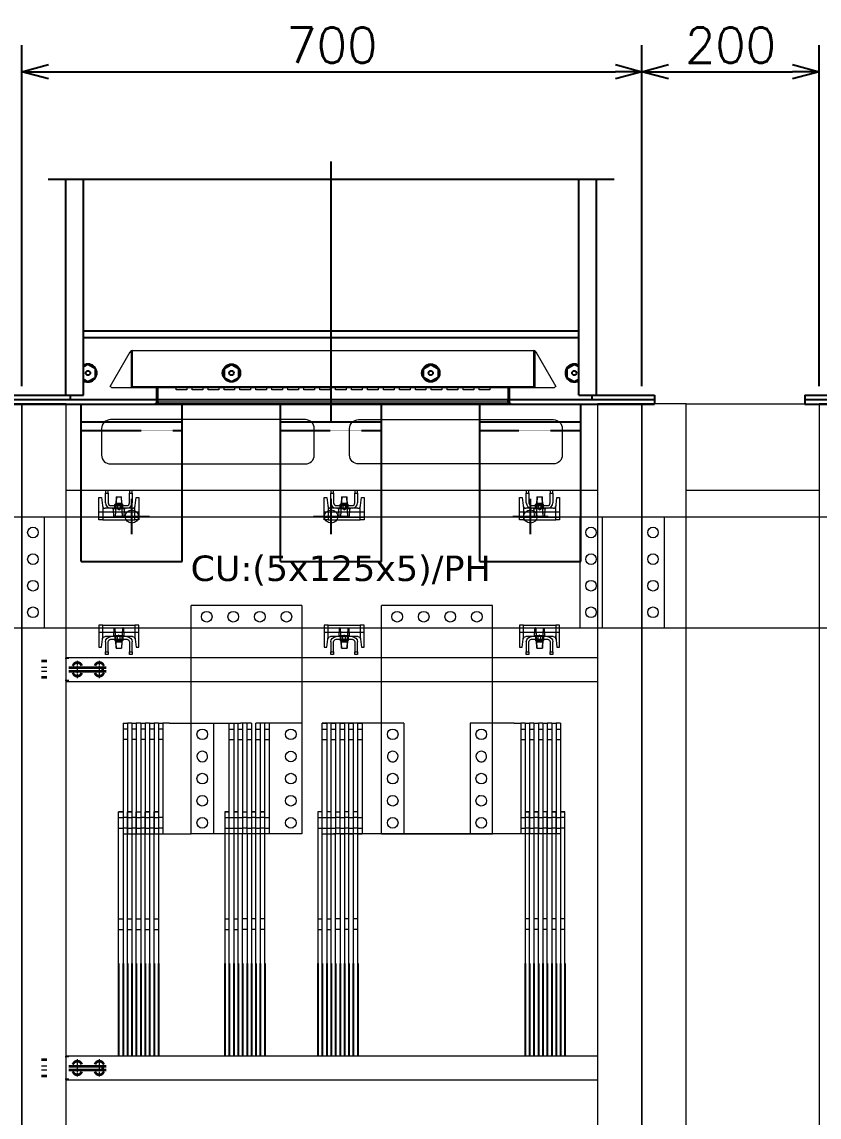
# Model space of a CAD drawing. Header units: millimetres. Extents: x -116965 to 323937, y 291661 to 566926.
# Drawn here: x -31510 to -30610, y 329634 to 330871 of the extents above; entities that cross this region are included whole.
import ezdxf

# ---------------------------------------------------------------- set-up
doc = ezdxf.new("R2010")
doc.units = ezdxf.units.MM
doc.header["$PDMODE"] = 35
doc.linetypes.add('CHAIN', pattern=[0.3543, 0.2362, -0.0295, 0.0591, -0.0295])
doc.linetypes.add('HIDDEN', pattern=[0.375, 0.25, -0.125])
doc.layers.get('0').update_dxf_attribs({"lineweight": 18})
for name, color, linetype, lineweight in [('AM_5', 3, 'Continuous', 25), ('Centerline(Schneider)', 7, 'Continuous', 18), ('check bv', 5, 'Continuous', 9), ('hw_Auxiliary', 2, 'Continuous', 13), ('Visible (ISO)', 7, 'Continuous', 50), ('Visible Edges(Schneider)', 7, 'Continuous', 35)]:
    doc.layers.add(name, color=color, linetype=linetype, lineweight=lineweight)
for name, color, linetype in [('BUSDUCT', 6, 'Continuous'), ('C00-00-00', 7, 'Continuous'), ('DETAIL', 7, 'Continuous'), ('DIM', 3, 'Continuous')]:
    doc.layers.add(name, color=color, linetype=linetype)
doc.styles.get("Standard").update_dxf_attribs({"font": 'arial.ttf'})
doc.styles.add('{18b73a54-fa43-428c-adcb-c1c7bbdf2c84}', font='Simplex.shx')
doc.dimstyles.new('kich thuoc$0', dxfattribs={"dimscale": 2, "dimtxt": 20, "dimasz": 16, "dimexe": 15, "dimexo": 10, "dimgap": 5, "dimtad": 1, "dimdec": 0, "dimzin": 0, "dimdsep": 46, "dimtxsty": '{18b73a54-fa43-428c-adcb-c1c7bbdf2c84}', "dimblk": 'OPEN30', "dimcen": 0.09, "dimclrd": 3, "dimclre": 3, "dimclrt": 3, "dimadec": 0, "dimazin": 0, "dimtfac": 1, "dimtdec": 0, "dimtofl": 0, "dimtmove": 0, "dimatfit": 3, "dimldrblk": 'OPEN30', "dimfxl": 1, "dimtolj": 1, "dimtzin": 0, "dimarcsym": 0})

# ---------------------------------------------------------------- blocks, each defined once
blk = doc.blocks.new('*U1436')
for points in [[(0, 2200), (0, 0), (50, 0), (50, 2200)], [(50, 2102), (50, 2200), (200, 2200), (200, 2102)], [(200, 2200), (200, 0), (250, 0), (250, 2200)], [(850, 2200), (850, 0), (900, 0), (900, 2200)]]:
    blk.add_lwpolyline(points, close=True)
blk = doc.blocks.new('*U149')
for points in [[(0, 2200), (0, 0), (50, 0), (50, 2200)], [(50, 2102), (50, 2200), (650, 2200), (650, 2102)], [(650, 2200), (650, 0), (700, 0), (700, 2200)]]:
    blk.add_lwpolyline(points, close=True)
at = {"layer": 'hw_Auxiliary'}
for points in [[(100, 2132), (320, 2132, 0.414214), (330, 2142), (330, 2172, 0.414214), (320, 2182), (100, 2182, 0.414214), (90, 2172), (90, 2142, 0.414214)], [(600, 2132), (380, 2132, -0.414214), (370, 2142), (370, 2172, -0.414214), (380, 2182), (600, 2182, -0.414214), (610, 2172), (610, 2142, -0.414214)]]:
    blk.add_lwpolyline(points, format="xyb", close=True, dxfattribs=at)
blk = doc.blocks.new('ban le blokset')
for p, q in [((11, 2), (5, 2)), ((5, -2), (11, -2))]:
    blk.add_line(p, q)
at = {"layer": 'Centerline(Schneider)', "linetype": 'CHAIN', "ltscale": 7.55611}
for p, q in [((35.8, 12.5), (31.7, 12.5)), ((36, -12.5), (31.8, -12.5))]:
    blk.add_line(p, q, dxfattribs=at)
at = {"layer": 'Centerline(Schneider)', "linetype": 'CHAIN', "ltscale": 21.168501}
for p, q in [((45.5, 9.8), (45.5, -9.8)), ((70.5, -9.8), (70.5, 9.8))]:
    blk.add_line(p, q, dxfattribs=at)
at = {"layer": 'Visible Edges(Schneider)'}
for p, q in [((11, 9.2), (5, 9.2)), ((36, 2), (78, 2)), ((74.5, -2), (74.5, 2)), ((11, -9.2), (5, -9.2)), ((36, -2), (78, -2))]:
    blk.add_line(p, q, dxfattribs=at)
for centre, start, end in [((45.5, 2), 21.122, 158.878), ((70.5, 2), 21.122, 158.878), ((45.5, -2), 201.122, 338.878), ((70.5, -2), 201.122, 338.878)]:
    blk.add_arc(centre, 5.63, start, end, dxfattribs=at)
blk = doc.blocks.new('bw4000-3')
for centre in [(97978.5, 361613.9), (98203.5, 361613.9), (98428.5, 361613.9)]:
    blk.add_circle(centre, 7.5)
at = {"layer": 'BUSDUCT'}
for p, q in [((97904, 361750.9), (97904, 361994.9)), ((97924, 361750.9), (97924, 361994.9)), ((98483, 361750.9), (98483, 361994.9)), ((98503, 361750.9), (98503, 361994.9)), ((97904, 361750.9), (97924, 361750.9)), ((98483, 361750.9), (98503, 361750.9))]:
    blk.add_line(p, q, dxfattribs=at)
at = {"layer": 'BUSDUCT', "color": 7}
for p, q in [((97924, 361823.4), (98483, 361823.4)), ((97924, 361815.9), (98483, 361815.9))]:
    blk.add_line(p, q, dxfattribs=at)
at = {"layer": 'DETAIL'}
for p, q in [((97838.5, 361750.9), (97838.5, 361740.9)), ((97838.5, 361750.9), (97909, 361750.9)), ((97909, 361750.9), (97909, 361745.9)), ((98498, 361750.9), (98498, 361745.9)), ((98498, 361750.9), (98568.5, 361750.9)), ((98568.5, 361750.9), (98568.5, 361740.9)), ((97838.5, 361745.9), (98568.5, 361745.9)), ((97838.5, 361740.9), (98568.5, 361740.9)), ((97921.5, 361562.9), (97921.5, 361740.9)), ((98035.5, 361562.9), (98035.5, 361740.9)), ((98146.5, 361562.9), (98146.5, 361740.9)), ((98260.5, 361562.9), (98260.5, 361740.9)), ((98371.5, 361562.9), (98371.5, 361740.9)), ((98485.5, 361562.9), (98485.5, 361740.9)), ((97921.5, 361720.9), (98035.5, 361720.9)), ((98146.5, 361720.9), (98260.5, 361720.9)), ((98371.5, 361720.9), (98485.5, 361720.9)), ((97921.5, 361562.9), (98035.5, 361562.9)), ((98146.5, 361562.9), (98260.5, 361562.9)), ((98371.5, 361562.9), (98485.5, 361562.9))]:
    blk.add_line(p, q, dxfattribs=at)
at = {"layer": 'DETAIL', "color": 7, "linetype": 'HIDDEN'}
for p, q in [((97921.5, 361710.9), (98035.5, 361710.9)), ((98146.5, 361710.9), (98260.5, 361710.9)), ((98371.5, 361710.9), (98485.5, 361710.9))]:
    blk.add_line(p, q, dxfattribs=at)
at = {"layer": 'DETAIL', "color": 7}
for points in [[(97924, 361769.1), (97929, 361766.2), (97937.4, 361771), (97937.4, 361780.7), (97929, 361785.5), (97924, 361782.7)], [(98483, 361782.7), (98478, 361785.5), (98469.7, 361780.7)], [(98469.7, 361780.7), (98469.7, 361771), (98478, 361766.2), (98483, 361769.1)]]:
    blk.add_lwpolyline(points, dxfattribs=at)
for points in [[(98082.7, 361780.7), (98082.7, 361771), (98091, 361766.2), (98099.4, 361771), (98099.4, 361780.7), (98091, 361785.5)], [(98324.4, 361780.7), (98324.4, 361771), (98316, 361766.2), (98307.7, 361771), (98307.7, 361780.7), (98316, 361785.5)]]:
    blk.add_lwpolyline(points, close=True, dxfattribs=at)
for centre, radius in [((97929, 361775.9), 2.5), ((98091, 361775.9), 10), ((98091, 361775.9), 2.5), ((98316, 361775.9), 10), ((98316, 361775.9), 2.5), ((98478, 361775.9), 2.5)]:
    blk.add_circle(centre, radius, dxfattribs=at)
for centre, start, end in [((97929, 361775.9), 240, 120), ((98478, 361775.9), 60, 300)]:
    blk.add_arc(centre, 10, start, end, dxfattribs=at)
at = {"layer": 'DIM'}
for p, q in [((98203.5, 361720.9), (98203.5, 362014.9)), ((97884, 361994.9), (98523, 361994.9)), ((97978.5, 361593.9), (97978.5, 361633.9)), ((98203.5, 361593.9), (98203.5, 361633.9)), ((98428.5, 361593.9), (98428.5, 361633.9)), ((97958.5, 361613.9), (97998.5, 361613.9)), ((98183.5, 361613.9), (98223.5, 361613.9)), ((98408.5, 361613.9), (98448.5, 361613.9))]:
    blk.add_line(p, q, dxfattribs=at)
blk = doc.blocks.new('SV-F')
at = {"lineweight": 13}
blk.add_line((201, 0), (-201, 0), dxfattribs=at)
at = {"layer": 'Visible (ISO)', "lineweight": 13}
for p, q in [((-251.5, 19.3), (-228.9, 58.5)), ((-228.8, 58.5), (-228.9, 58.5)), ((-228.8, 58.5), (-228.7, 58.4)), ((-227.8, 58.9), (-228.2, 58.1)), ((-227.8, 58.9), (-227.8, 18.5)), ((-226.8, 58.3), (-227.8, 58.9)), ((-226.8, 18.5), (-226.8, 58.3)), ((-226.7, 58.5), (-226.7, 19.3)), ((-226.3, 58.5), (-226.7, 58.5)), ((-226.3, 58.5), (-226.3, 60)), ((-226.3, 60), (226.3, 60)), ((226.3, 60), (226.3, 58.5)), ((226.7, 58.5), (226.3, 58.5)), ((226.7, 58.5), (226.7, 19.3)), ((226.8, 58.3), (227.8, 58.9)), ((226.8, 18.5), (226.8, 58.3)), ((228.2, 58.1), (227.8, 58.9)), ((227.8, 58.9), (227.8, 18.5)), ((228.7, 58.4), (228.8, 58.5)), ((228.9, 58.5), (228.8, 58.5)), ((228.9, 58.5), (251.5, 19.3)), ((-250.9, 18.9), (-251.5, 19.3)), ((-250.9, 18.9), (-250.2, 18.5)), ((-250.2, 18.5), (-227.8, 18.5)), ((-227.8, 18.5), (-226.8, 18.5)), ((-226.7, 19.3), (-226.7, 18.5)), ((-226.7, 19.3), (226.7, 19.3)), ((-226.7, 18.5), (226.7, 18.5)), ((-199.5, 18.5), (-199.5, 1.5)), ((-198, 1.5), (-198, 18.5)), ((-197.5, 4), (-197.5, 18.5)), ((-177, 15.5), (-177, 18.5)), ((-165, 15.5), (-177, 15.5)), ((-165, 18.5), (-165, 15.5)), ((-159, 15.5), (-159, 18.5)), ((-147, 15.5), (-159, 15.5)), ((-147, 18.5), (-147, 15.5)), ((-141, 15.5), (-141, 18.5)), ((-129, 15.5), (-141, 15.5)), ((-129, 18.5), (-129, 15.5)), ((-123, 15.5), (-123, 18.5)), ((-111, 15.5), (-123, 15.5)), ((-111, 18.5), (-111, 15.5)), ((-105, 15.5), (-105, 18.5)), ((-93, 15.5), (-105, 15.5)), ((-93, 18.5), (-93, 15.5)), ((-87, 15.5), (-87, 18.5)), ((-75, 15.5), (-87, 15.5)), ((-75, 18.5), (-75, 15.5)), ((-69, 15.5), (-69, 18.5)), ((-57, 15.5), (-69, 15.5)), ((-57, 18.5), (-57, 15.5)), ((-51, 15.5), (-51, 18.5)), ((-39, 15.5), (-51, 15.5)), ((-39, 18.5), (-39, 15.5)), ((-33, 15.5), (-33, 18.5)), ((-21, 15.5), (-33, 15.5)), ((-21, 18.5), (-21, 15.5)), ((-15, 15.5), (-15, 18.5)), ((-3, 15.5), (-15, 15.5)), ((-3, 18.5), (-3, 15.5)), ((3, 15.5), (3, 18.5)), ((15, 15.5), (3, 15.5)), ((15, 18.5), (15, 15.5)), ((21, 15.5), (21, 18.5)), ((33, 15.5), (21, 15.5)), ((33, 18.5), (33, 15.5)), ((39, 15.5), (39, 18.5)), ((51, 15.5), (39, 15.5)), ((51, 18.5), (51, 15.5)), ((57, 15.5), (57, 18.5)), ((69, 15.5), (57, 15.5)), ((69, 18.5), (69, 15.5)), ((75, 15.5), (75, 18.5)), ((87, 15.5), (75, 15.5)), ((87, 18.5), (87, 15.5)), ((93, 15.5), (93, 18.5)), ((105, 15.5), (93, 15.5)), ((105, 18.5), (105, 15.5)), ((111, 15.5), (111, 18.5)), ((123, 15.5), (111, 15.5)), ((123, 18.5), (123, 15.5)), ((129, 15.5), (129, 18.5)), ((141, 15.5), (129, 15.5)), ((141, 18.5), (141, 15.5)), ((147, 15.5), (147, 18.5)), ((159, 15.5), (147, 15.5)), ((159, 18.5), (159, 15.5)), ((165, 15.5), (165, 18.5)), ((177, 15.5), (165, 15.5)), ((177, 18.5), (177, 15.5)), ((197.5, 18.5), (197.5, 4)), ((198, 1.5), (198, 18.5)), ((199.5, 1.5), (199.5, 18.5)), ((226.7, 19.3), (226.7, 18.5)), ((226.8, 18.5), (227.8, 18.5)), ((227.8, 18.5), (250.2, 18.5)), ((250.9, 18.9), (250.2, 18.5)), ((251.5, 19.3), (250.9, 18.9)), ((-197.5, 2), (-197.5, 4)), ((-197.5, 2), (197.5, 2)), ((-197.5, 2), (-197.5, 0)), ((197.5, 2), (197.5, 4)), ((197.5, 2), (197.5, 0))]:
    blk.add_line(p, q, dxfattribs=at)
for centre, radius, start, end in [((-226.3, 57), 3, 136.3257, 150), ((-226.3, 57), 3, 90, 136.3257), ((-226.3, 57), 1.5, 105.8402, 114.6033), ((226.3, 57), 3, 43.6743, 90), ((226.3, 57), 1.5, 65.3967, 74.1598), ((226.3, 57), 3, 30, 43.6743), ((-201, 1.5), 1.5, 270, 0), ((-201, 1.5), 3, 330, 0), ((201, 1.5), 3, 180, 210), ((201, 1.5), 1.5, 180, 270)]:
    blk.add_arc(centre, radius, start, end, dxfattribs=at)
for points in [[(-228.7, 58.4), (-228.7, 58.4), (-228.6, 58.4), (-228.6, 58.3)], [(-228.6, 58.3), (-228.5, 58.3), (-228.4, 58.2), (-228.2, 58.1)], [(228.6, 58.3), (228.5, 58.3), (228.4, 58.2), (228.2, 58.1)], [(228.7, 58.4), (228.7, 58.4), (228.6, 58.4), (228.6, 58.3)]]:
    blk.add_open_spline(points, degree=3, dxfattribs=at)
blk = doc.blocks.new('*U1782')
at = {"color": 1}
for p, q in [((59965.9, 339394.9), (59310.9, 339394.9)), ((59965.9, 339394.9), (59310.9, 339394.9)), ((59310.9, 339394.9), (59310.9, 339269.9)), ((59965.9, 339394.9), (59965.9, 339269.9)), ((59310.9, 339269.9), (59965.9, 339269.9))]:
    blk.add_line(p, q, dxfattribs=at)
for centre in [(59323.4, 339377.4), (59953.4, 339377.4), (59323.4, 339347.4), (59953.4, 339347.4), (59323.4, 339317.4), (59953.4, 339317.4), (59323.4, 339287.4), (59953.4, 339287.4)]:
    blk.add_circle(centre, 6, dxfattribs=at)
blk = doc.blocks.new('TD-4000-4P-FRONT-INCOME')
at = {"color": 1}
for p, q in [((0, -174.8), (0, 0)), ((125, 0), (0, 0)), ((125, 0), (125, -174.8)), ((0, -132.8), (55.5, -132.8)), ((25, -132.8), (25, -257.8)), ((43, -257.8), (43, -132.8)), ((48, -132.8), (48, -257.8)), ((53, -257.8), (53, -132.8)), ((68, -132.8), (55.5, -132.8)), ((58, -132.8), (58, -257.8)), ((63, -257.8), (63, -132.8)), ((68, -132.8), (68, -257.8)), ((73, -257.8), (73, -132.8)), ((85.5, -132.8), (73, -132.8)), ((78, -132.8), (78, -257.8)), ((83, -257.8), (83, -132.8)), ((125, -132.8), (85.5, -132.8)), ((88, -132.8), (88, -257.8)), ((43, -139.3), (48, -139.3)), ((53, -139.3), (58, -139.3)), ((63, -139.3), (68, -139.3)), ((73, -139.3), (78, -139.3)), ((83, -139.3), (88, -139.3)), ((43, -151.3), (48, -151.3)), ((53, -151.3), (58, -151.3)), ((63, -151.3), (68, -151.3)), ((73, -151.3), (78, -151.3)), ((83, -151.3), (88, -151.3)), ((0, -181.8), (0, -174.8)), ((0, -257.8), (0, -181.8)), ((125, -174.8), (125, -181.8)), ((125, -181.8), (125, -257.8)), ((38, -232.8), (43, -232.8)), ((43, -232.8), (38, -232.8)), ((38, -232.8), (38, -404)), ((48, -232.8), (53, -232.8)), ((53, -232.8), (48, -232.8)), ((58, -232.8), (63, -232.8)), ((58, -232.8), (63, -232.8)), ((68, -232.8), (73, -232.8)), ((73, -232.8), (68, -232.8)), ((78, -232.8), (83, -232.8)), ((83, -232.8), (78, -232.8)), ((38, -239.3), (43, -239.3)), ((43, -239.3), (48, -239.3)), ((48, -239.3), (53, -239.3)), ((53, -239.3), (58, -239.3)), ((63, -239.3), (58, -239.3)), ((63, -239.3), (68, -239.3)), ((73, -239.3), (68, -239.3)), ((73, -239.3), (78, -239.3)), ((83, -239.3), (78, -239.3)), ((83, -239.3), (88, -239.3)), ((125, -257.8), (0, -257.8)), ((38, -251.3), (43, -251.3)), ((43, -251.3), (48, -251.3)), ((43, -404), (43, -257.8)), ((48, -251.3), (53, -251.3)), ((48, -257.8), (48, -404)), ((53, -251.3), (58, -251.3)), ((53, -404), (53, -257.8)), ((63, -251.3), (58, -251.3)), ((58, -404), (58, -257.8)), ((63, -251.3), (68, -251.3)), ((63, -257.8), (63, -404)), ((73, -251.3), (68, -251.3)), ((68, -257.8), (68, -404)), ((73, -251.3), (78, -251.3)), ((73, -404), (73, -257.8)), ((83, -251.3), (78, -251.3)), ((78, -257.8), (78, -404)), ((83, -251.3), (88, -251.3)), ((83, -404), (83, -257.8)), ((38, -353.8), (43, -353.8)), ((48, -353.8), (53, -353.8)), ((63, -353.8), (58, -353.8)), ((73, -353.8), (68, -353.8)), ((83, -353.8), (78, -353.8)), ((38, -365.8), (43, -365.8)), ((48, -365.8), (53, -365.8)), ((63, -365.8), (58, -365.8)), ((73, -365.8), (68, -365.8)), ((83, -365.8), (78, -365.8))]:
    blk.add_line(p, q, dxfattribs=at)
at = {"color": 2}
for p, q in [((215, -174.8), (215, 0)), ((340, 0), (215, 0)), ((340, -174.8), (340, 0)), ((148, -132.8), (153, -132.8)), ((148, -174.8), (148, -132.8)), ((160.5, -132.8), (148, -132.8)), ((153, -132.8), (153, -257.8)), ((158, -132.8), (163, -132.8)), ((158, -257.8), (158, -132.8)), ((240, -132.8), (160.5, -132.8)), ((163, -132.8), (163, -257.8)), ((168, -132.8), (173, -132.8)), ((168, -257.8), (168, -132.8)), ((173, -132.8), (173, -257.8)), ((178, -132.8), (183, -132.8)), ((178, -257.8), (178, -132.8)), ((183, -132.8), (183, -257.8)), ((188, -132.8), (193, -132.8)), ((188, -257.8), (188, -132.8)), ((193, -132.8), (193, -257.8)), ((240, -132.8), (240, -257.8)), ((148, -139.3), (153, -139.3)), ((158, -139.3), (163, -139.3)), ((168, -139.3), (173, -139.3)), ((178, -139.3), (183, -139.3)), ((188, -139.3), (193, -139.3)), ((148, -151.3), (153, -151.3)), ((158, -151.3), (163, -151.3)), ((168, -151.3), (173, -151.3)), ((178, -151.3), (183, -151.3)), ((188, -151.3), (193, -151.3)), ((148, -181.8), (148, -174.8)), ((148, -257.8), (148, -181.8)), ((215, -181.8), (215, -174.8)), ((215, -257.8), (215, -181.8)), ((148, -232.8), (143, -232.8)), ((143, -232.8), (143, -404)), ((158, -232.8), (153, -232.8)), ((163, -232.8), (168, -232.8)), ((163, -232.8), (168, -232.8)), ((178, -232.8), (173, -232.8)), ((188, -232.8), (183, -232.8)), ((143, -239.3), (148, -239.3)), ((148, -239.3), (153, -239.3)), ((153, -239.3), (158, -239.3)), ((158, -239.3), (163, -239.3)), ((168, -239.3), (163, -239.3)), ((168, -239.3), (173, -239.3)), ((178, -239.3), (173, -239.3)), ((178, -239.3), (183, -239.3)), ((188, -239.3), (183, -239.3)), ((188, -239.3), (193, -239.3)), ((143, -251.3), (148, -251.3)), ((148, -251.3), (153, -251.3)), ((148, -404), (148, -257.8)), ((148, -257.8), (153, -257.8)), ((148, -257.8), (160.5, -257.8)), ((153, -251.3), (158, -251.3)), ((153, -257.8), (153, -404)), ((158, -251.3), (163, -251.3)), ((158, -404), (158, -257.8)), ((158, -257.8), (163, -257.8)), ((240, -257.8), (160.5, -257.8)), ((168, -251.3), (163, -251.3)), ((163, -404), (163, -257.8)), ((168, -251.3), (173, -251.3)), ((168, -257.8), (168, -404)), ((168, -257.8), (173, -257.8)), ((178, -251.3), (173, -251.3)), ((173, -257.8), (173, -404)), ((178, -251.3), (183, -251.3)), ((178, -404), (178, -257.8)), ((178, -257.8), (183, -257.8)), ((188, -251.3), (183, -251.3)), ((183, -257.8), (183, -404)), ((188, -251.3), (193, -251.3)), ((188, -404), (188, -257.8)), ((188, -257.8), (193, -257.8)), ((215, -257.8), (340, -257.8)), ((340, -257.8), (215, -257.8)), ((143, -353.8), (148, -353.8)), ((153, -353.8), (158, -353.8)), ((168, -353.8), (163, -353.8)), ((178, -353.8), (173, -353.8)), ((188, -353.8), (183, -353.8)), ((143, -365.8), (148, -365.8)), ((153, -365.8), (158, -365.8)), ((168, -365.8), (163, -365.8)), ((178, -365.8), (173, -365.8)), ((188, -365.8), (183, -365.8))]:
    blk.add_line(p, q, dxfattribs=at)
at = {"color": 7, "true_color": 0xffffff}
for p, q in [((-77, -132.8), (-77, -174.8)), ((-77, -132.8), (-72, -132.8)), ((-72, -132.8), (-72, -174.8)), ((-67, -132.8), (-72, -132.8)), ((-67, -132.8), (-67, -174.8)), ((-67, -132.8), (-62, -132.8)), ((-62, -132.8), (-62, -174.8)), ((-57, -132.8), (-62, -132.8)), ((-57, -132.8), (-57, -174.8)), ((-57, -132.8), (-52, -132.8)), ((-52, -132.8), (-52, -174.8)), ((-47, -132.8), (-52, -132.8)), ((-47, -132.8), (-47, -174.8)), ((-47, -132.8), (-42, -132.8)), ((-42, -132.8), (-42, -174.8)), ((-37, -132.8), (-42, -132.8)), ((-37, -132.8), (-37, -174.8)), ((-37, -132.8), (-32, -132.8)), ((-32, -132.8), (-32, -174.8)), ((-24.5, -132.8), (-32, -132.8)), ((-24.5, -132.8), (0, -132.8)), ((-72, -139.3), (-77, -139.3)), ((-62, -139.3), (-67, -139.3)), ((-52, -139.3), (-57, -139.3)), ((-42, -139.3), (-47, -139.3)), ((-32, -139.3), (-37, -139.3)), ((-72, -151.3), (-77, -151.3)), ((-62, -151.3), (-67, -151.3)), ((-52, -151.3), (-57, -151.3)), ((-42, -151.3), (-47, -151.3)), ((-32, -151.3), (-37, -151.3)), ((-77, -174.8), (-77, -181.8)), ((-77, -181.8), (-77, -257.8)), ((-72, -174.8), (-72, -181.8)), ((-72, -181.8), (-72, -257.8)), ((-67, -174.8), (-67, -181.8)), ((-67, -181.8), (-67, -257.8)), ((-62, -174.8), (-62, -181.8)), ((-62, -181.8), (-62, -257.8)), ((-57, -174.8), (-57, -181.8)), ((-57, -181.8), (-57, -257.8)), ((-52, -174.8), (-52, -181.8)), ((-52, -181.8), (-52, -257.8)), ((-47, -174.8), (-47, -181.8)), ((-47, -181.8), (-47, -257.8)), ((-42, -174.8), (-42, -181.8)), ((-42, -181.8), (-42, -257.8)), ((-37, -174.8), (-37, -181.8)), ((-37, -181.8), (-37, -257.8)), ((-32, -174.8), (-32, -181.8)), ((-32, -181.8), (-32, -257.8)), ((-82, -232.8), (-77, -232.8)), ((-82, -404.2), (-82, -232.8)), ((-77, -232.8), (-82, -232.8)), ((-77, -232.8), (-77, -404.2)), ((-72, -232.8), (-67, -232.8)), ((-72, -404), (-72, -232.8)), ((-67, -232.8), (-72, -232.8)), ((-67, -232.8), (-67, -404)), ((-62, -232.8), (-57, -232.8)), ((-62, -404), (-62, -232.8)), ((-62, -232.8), (-57, -232.8)), ((-57, -232.8), (-57, -404)), ((-52, -232.8), (-47, -232.8)), ((-52, -404), (-52, -232.8)), ((-47, -232.8), (-52, -232.8)), ((-47, -232.8), (-47, -404)), ((-42, -232.8), (-37, -232.8)), ((-42, -404), (-42, -232.8)), ((-37, -232.8), (-42, -232.8)), ((-37, -232.8), (-37, -404)), ((-82, -239.3), (-77, -239.3)), ((-72, -239.3), (-77, -239.3)), ((-72, -239.3), (-67, -239.3)), ((-62, -239.3), (-67, -239.3)), ((-62, -239.3), (-57, -239.3)), ((-52, -239.3), (-57, -239.3)), ((-52, -239.3), (-47, -239.3)), ((-42, -239.3), (-47, -239.3)), ((-42, -239.3), (-37, -239.3)), ((-32, -239.3), (-37, -239.3)), ((-82, -251.3), (-77, -251.3)), ((-72, -251.3), (-77, -251.3)), ((-77, -257.8), (-72, -257.8)), ((-72, -251.3), (-67, -251.3)), ((-72, -257.8), (-67, -257.8)), ((-62, -251.3), (-67, -251.3)), ((-67, -257.8), (-62, -257.8)), ((-62, -251.3), (-57, -251.3)), ((-62, -257.8), (-57, -257.8)), ((-52, -251.3), (-57, -251.3)), ((-57, -257.8), (-52, -257.8)), ((-52, -251.3), (-47, -251.3)), ((-52, -257.8), (-47, -257.8)), ((-42, -251.3), (-47, -251.3)), ((-47, -257.8), (-42, -257.8)), ((-42, -251.3), (-37, -251.3)), ((-42, -257.8), (-37, -257.8)), ((-32, -251.3), (-37, -251.3)), ((-37, -257.8), (-32, -257.8)), ((-32, -257.8), (-24.5, -257.8)), ((-24.5, -257.8), (0, -257.8)), ((-82, -353.8), (-77, -353.8)), ((-72, -353.8), (-67, -353.8)), ((-62, -353.8), (-57, -353.8)), ((-52, -353.8), (-47, -353.8)), ((-42, -353.8), (-37, -353.8)), ((-82, -365.8), (-77, -365.8)), ((-72, -365.8), (-67, -365.8)), ((-62, -365.8), (-57, -365.8)), ((-52, -365.8), (-47, -365.8)), ((-42, -365.8), (-37, -365.8))]:
    blk.add_line(p, q, dxfattribs=at)
at = {"color": 3}
for p, q in [((315, -132.8), (315, -257.8)), ((364.5, -132.8), (315, -132.8)), ((364.5, -132.8), (372, -132.8)), ((372, -132.8), (372, -174.8)), ((377, -132.8), (372, -132.8)), ((377, -132.8), (377, -174.8)), ((377, -132.8), (382, -132.8)), ((382, -132.8), (382, -174.8)), ((387, -132.8), (382, -132.8)), ((387, -132.8), (387, -174.8)), ((387, -132.8), (392, -132.8)), ((392, -132.8), (392, -174.8)), ((397, -132.8), (392, -132.8)), ((397, -132.8), (397, -174.8)), ((397, -132.8), (402, -132.8)), ((407, -132.8), (402, -132.8)), ((402, -132.8), (402, -174.8)), ((407, -132.8), (407, -174.8)), ((407, -132.8), (412, -132.8)), ((412, -132.8), (412, -174.8)), ((417, -132.8), (412, -132.8)), ((417, -132.8), (417, -174.8)), ((372, -139.3), (377, -139.3)), ((382, -139.3), (387, -139.3)), ((392, -139.3), (397, -139.3)), ((402, -139.3), (407, -139.3)), ((412, -139.3), (417, -139.3)), ((372, -151.3), (377, -151.3)), ((382, -151.3), (387, -151.3)), ((392, -151.3), (397, -151.3)), ((402, -151.3), (407, -151.3)), ((412, -151.3), (417, -151.3)), ((340, -257.8), (340, -173.3)), ((372, -174.8), (372, -181.8)), ((372, -181.8), (372, -257.8)), ((377, -174.8), (377, -181.8)), ((377, -181.8), (377, -257.8)), ((382, -174.8), (382, -181.8)), ((382, -181.8), (382, -257.8)), ((387, -174.8), (387, -181.8)), ((387, -181.8), (387, -257.8)), ((392, -174.8), (392, -181.8)), ((392, -181.8), (392, -257.8)), ((397, -174.8), (397, -181.8)), ((397, -181.8), (397, -257.8)), ((402, -174.8), (402, -181.8)), ((402, -181.8), (402, -257.8)), ((407, -174.8), (407, -181.8)), ((407, -181.8), (407, -257.8)), ((412, -174.8), (412, -181.8)), ((412, -181.8), (412, -257.8)), ((417, -174.8), (417, -181.8)), ((417, -181.8), (417, -257.8)), ((326, -214.8), (324.5, -214.8)), ((382, -232.8), (377, -232.8)), ((377, -232.8), (377, -404)), ((377, -232.8), (382, -232.8)), ((382, -404), (382, -232.8)), ((392, -232.8), (387, -232.8)), ((387, -232.8), (387, -404)), ((387, -232.8), (392, -232.8)), ((392, -404), (392, -232.8)), ((402, -232.8), (397, -232.8)), ((402, -232.8), (397, -232.8)), ((397, -232.8), (397, -404)), ((402, -404), (402, -232.8)), ((412, -232.8), (407, -232.8)), ((407, -232.8), (407, -404)), ((407, -232.8), (412, -232.8)), ((412, -404), (412, -232.8)), ((422, -232.8), (417, -232.8)), ((417, -232.8), (417, -404.2)), ((417, -232.8), (422, -232.8)), ((422, -404.2), (422, -232.8)), ((372, -239.3), (377, -239.3)), ((382, -239.3), (377, -239.3)), ((382, -239.3), (387, -239.3)), ((392, -239.3), (387, -239.3)), ((392, -239.3), (397, -239.3)), ((402, -239.3), (397, -239.3)), ((402, -239.3), (407, -239.3)), ((412, -239.3), (407, -239.3)), ((412, -239.3), (417, -239.3)), ((422, -239.3), (417, -239.3)), ((364.5, -257.8), (340, -257.8)), ((372, -257.8), (364.5, -257.8)), ((372, -251.3), (377, -251.3)), ((377, -257.8), (372, -257.8)), ((382, -251.3), (377, -251.3)), ((382, -257.8), (377, -257.8)), ((382, -251.3), (387, -251.3)), ((387, -257.8), (382, -257.8)), ((392, -251.3), (387, -251.3)), ((392, -257.8), (387, -257.8)), ((392, -251.3), (397, -251.3)), ((397, -257.8), (392, -257.8)), ((402, -251.3), (397, -251.3)), ((402, -257.8), (397, -257.8)), ((402, -251.3), (407, -251.3)), ((407, -257.8), (402, -257.8)), ((412, -251.3), (407, -251.3)), ((412, -257.8), (407, -257.8)), ((412, -251.3), (417, -251.3)), ((417, -257.8), (412, -257.8)), ((422, -251.3), (417, -251.3)), ((382, -353.8), (377, -353.8)), ((392, -353.8), (387, -353.8)), ((402, -353.8), (397, -353.8)), ((412, -353.8), (407, -353.8)), ((422, -353.8), (417, -353.8)), ((382, -365.8), (377, -365.8)), ((392, -365.8), (387, -365.8)), ((402, -365.8), (397, -365.8)), ((412, -365.8), (407, -365.8)), ((422, -365.8), (417, -365.8))]:
    blk.add_line(p, q, dxfattribs=at)
at = {"color": 1}
for centre in [(17.5, -12.5), (47.5, -12.5), (77.5, -12.5), (107.5, -12.5), (12.5, -145.3), (112.5, -145.3), (112.5, -170.3), (12.5, -195.3), (112.5, -195.3), (12.5, -220.3), (112.5, -220.3), (12.5, -245.3), (112.5, -245.3)]:
    blk.add_circle(centre, 6, dxfattribs=at)
at = {"color": 2}
for centre in [(232.5, -12.5), (262.5, -12.5), (292.5, -12.5), (322.5, -12.5), (227.5, -145.3), (227.5, -145.3), (227.5, -145.3), (227.5, -195.3), (227.5, -195.3), (227.5, -195.3), (227.5, -220.3), (227.5, -220.3), (227.5, -220.3), (227.5, -245.3), (227.5, -245.3), (227.5, -245.3)]:
    blk.add_circle(centre, 6, dxfattribs=at)
at = {"color": 3}
for centre in [(327.5, -145.3), (327.5, -145.3), (327.5, -195.3), (327.5, -195.3), (327.5, -220.3), (327.5, -220.3), (327.5, -245.3), (327.5, -245.3)]:
    blk.add_circle(centre, 6, dxfattribs=at)
at = {"color": 1}
for start, end in [(90, 228.5904), (311.4096, 90), (228.5904, 311.4096)]:
    blk.add_arc((12.5, -170.3), 6, start, end, dxfattribs=at)
at = {"color": 2}
for start, end in [(311.4095, 228.5905), (90, 228.5904), (90, 228.5904), (311.4096, 90), (311.4096, 90), (228.5905, 270), (228.5904, 311.4096), (228.5904, 311.4096), (270, 311.4095)]:
    blk.add_arc((227.5, -170.3), 6, start, end, dxfattribs=at)
at = {"color": 3}
for start, end in [(311.4095, 228.5905), (90, 228.5904), (311.4096, 90), (228.5905, 270), (228.5904, 311.4096), (270, 311.4095)]:
    blk.add_arc((327.5, -170.3), 6, start, end, dxfattribs=at)
blk = doc.blocks.new('555')
at = {"lineweight": 5}
for p, q in [((-22.5, 25), (-19.5, 25)), ((-22.5, 0), (-22.5, 25)), ((-19.5, 25), (-18.2, 13)), ((-12, 33), (-15, 33)), ((-15, 33), (-15, 30)), ((-15, 30), (-12, 30)), ((-15, 19), (-15, 30)), ((-12, 30), (-12, 33)), ((-12, 30), (-12, 19)), ((-2.7, 26), (-4, 3.7)), ((-3, 26), (-3.4, 17.7)), ((-3, 26), (3, 26)), ((3, 26), (3.2, 26)), ((3.4, 17.7), (3, 26)), ((4, 3.7), (3.2, 26)), ((15, 33), (12, 33)), ((12, 33), (12, 30)), ((12, 30), (15, 30)), ((12, 19), (12, 30)), ((15, 30), (15, 33)), ((15, 30), (15, 19)), ((18.2, 13), (19.5, 25)), ((19.5, 25), (22.5, 25)), ((22.5, 25), (22.5, 0)), ((-18.2, 13), (-18.2, 13)), ((-18.2, 13), (-18.2, 0)), ((-17.7, 13), (-18.2, 13)), ((-9, 13), (-15.5, 13)), ((-9, 16), (9, 16)), ((9, 13), (-9, 13)), ((-6, 13), (-6, 12.2)), ((-4.5, 13), (-4.5, 16)), ((-2.9, 18.7), (-4.4, 17.2)), ((-4.4, 13), (-4.4, 17.2)), ((0, 17.2), (-4.4, 17.2)), ((-4.1, 13), (-4.1, 16)), ((-3.4, 16.2), (-4, 3.7)), ((-3.4, 17.7), (-3.4, 16.2)), ((3.4, 17.7), (-3.4, 17.7)), ((3.4, 16.2), (-3.4, 16.2)), ((-2.9, 18.7), (0, 18.7)), ((-1.6, 18.7), (-1.6, 13)), ((0, 18.7), (2.9, 18.7)), ((4.4, 17.2), (0, 17.2)), ((1.6, 18.7), (1.6, 13)), ((2.9, 18.7), (4.4, 17.2)), ((3.5, 17.7), (3.4, 17.7)), ((3.4, 16.2), (3.4, 17.7)), ((3.4, 16.2), (3.5, 16.2)), ((4, 3.7), (3.4, 16.2)), ((4.1, 13), (4.1, 16)), ((4.4, 13), (4.4, 17.2)), ((4.5, 13), (4.5, 16)), ((6, 13), (6, 12.2)), ((15.5, 13), (9, 13)), ((18.2, 13), (17.7, 13)), ((18.2, 0), (18.2, 13)), ((18.2, 13), (18.2, 13)), ((22.5, 8.5), (-22.5, 8.5)), ((-22.5, 3), (-4.9, 3)), ((-18.2, 0), (-22.5, 0)), ((-18.2, 0), (-17.7, 0)), ((-17.7, 0), (17.7, 0)), ((0, 12.2), (-6, 12.2)), ((-5.6, 3.7), (-5.9, 11.1)), ((-4.7, 3), (-4.9, 3)), ((-4.7, 3), (4.7, 3)), ((0, 11.3), (-1.6, 12.2)), ((0, 11.3), (1.6, 12.2)), ((6, 12.2), (0, 12.2)), ((4.9, 3), (4.7, 3)), ((4.9, 3), (22.5, 3)), ((5.9, 11.1), (5.6, 3.7)), ((17.7, 0), (18.2, 0)), ((22.5, 0), (18.2, 0))]:
    blk.add_line(p, q, dxfattribs=at)
for centre, radius, start, end in [((-15.5, 16), 3, 186, 270), ((-9, 19), 6, 180, 270), ((-9, 19), 3, 180, 270), ((-7.9, 11), 2, 2, 90), ((7.9, 11), 2, 90, 178), ((9, 19), 3, 270, 0), ((9, 19), 6, 270, 0), ((15.5, 16), 3, 270, 354), ((-4.9, 3.7), 0.75, 182, 270), ((-4.7, 3.7), 0.75, 270, 356.7829), ((-4.7, 3.7), 0.75, 270, 357.5104), ((4.7, 3.7), 0.75, 182.0138, 270), ((4.7, 3.7), 0.75, 182.4896, 270), ((4.9, 3.7), 0.75, 270, 358)]:
    blk.add_arc(centre, radius, start, end, dxfattribs=at)
blk = doc.blocks.new('*U1780')
at = {"color": 1}
for p, q in [((59323.4, 339394.9), (59228.4, 339394.9)), ((59323.4, 339394.9), (59228.4, 339394.9)), ((59228.4, 339394.9), (59228.4, 339269.9)), ((59323.4, 339394.9), (59323.4, 339269.9)), ((59228.4, 339269.9), (59323.4, 339269.9))]:
    blk.add_line(p, q, dxfattribs=at)
for centre in [(59240.9, 339377.4), (59310.9, 339377.4), (59240.9, 339347.4), (59310.9, 339347.4), (59240.9, 339317.4), (59310.9, 339317.4), (59240.9, 339287.4), (59310.9, 339287.4)]:
    blk.add_circle(centre, 6, dxfattribs=at)
blk = doc.blocks.new('*U1783')
at = {"color": 1}
for p, q in [((60128.4, 339394.9), (59273.4, 339394.9)), ((60128.4, 339394.9), (59273.4, 339394.9)), ((59273.4, 339394.9), (59273.4, 339269.9)), ((60128.4, 339394.9), (60128.4, 339269.9)), ((59273.4, 339269.9), (60128.4, 339269.9))]:
    blk.add_line(p, q, dxfattribs=at)
for centre in [(59285.9, 339377.4), (60115.9, 339377.4), (59285.9, 339347.4), (60115.9, 339347.4), (59285.9, 339317.4), (60115.9, 339317.4), (59285.9, 339287.4), (60115.9, 339287.4)]:
    blk.add_circle(centre, 6, dxfattribs=at)
blk = doc.blocks.new('_Open30')
at = {"color": 0, "linetype": 'ByBlock', "lineweight": -2}
for p, q in [((-1, 0.268), (0, 0)), ((0, 0), (-1, -0.268)), ((0, 0), (-1, 0))]:
    blk.add_line(p, q, dxfattribs=at)
blk = doc.blocks.new('*D1796')
at = {"layer": 'AM_5', "color": 3, "lineweight": -2, "transparency": 16777216}
for p, q in [((-31509.8, 330459.8), (-31509.8, 330844.7)), ((-30809.8, 330459.8), (-30809.8, 330844.7)), ((-31479.8, 330814.7), (-30839.8, 330814.7))]:
    blk.add_line(p, q, dxfattribs=at)
at = {"layer": 'Defpoints', "color": 0, "lineweight": -3, "transparency": 16777216}
for p in [(-30809.8, 330814.7), (-31509.8, 330439.8), (-30809.8, 330439.8)]:
    blk.add_point(p, dxfattribs=at)
at = {"layer": 'AM_5', "color": 3, "lineweight": -2, "transparency": 16777216, "xscale": 30, "yscale": 30, "zscale": 30, "rotation": 180}
blk.add_blockref('_Open30', (-31509.8, 330814.7), dxfattribs=at)
at = {"layer": 'AM_5', "color": 3, "lineweight": -2, "transparency": 16777216, "xscale": 30, "yscale": 30, "zscale": 30}
blk.add_blockref('_Open30', (-30809.8, 330814.7), dxfattribs=at)
at = {"layer": 'AM_5', "color": 3, "transparency": 16777216, "insert": (-31159.8, 330844.7), "char_height": 40, "attachment_point": 5, "style": '{18b73a54-fa43-428c-adcb-c1c7bbdf2c84}'}
blk.add_mtext('\\A1;700', dxfattribs=at)
blk = doc.blocks.new('*D1800')
at = {"layer": 'AM_5', "color": 3, "lineweight": -2, "transparency": 16777216}
for p, q in [((-30809.8, 330459.8), (-30809.8, 330844.7)), ((-30609.8, 330459.8), (-30609.8, 330844.7)), ((-30779.8, 330814.7), (-30639.8, 330814.7))]:
    blk.add_line(p, q, dxfattribs=at)
at = {"layer": 'Defpoints', "color": 0, "lineweight": -3, "transparency": 16777216}
for p in [(-30609.8, 330814.7), (-30809.8, 330439.8), (-30609.8, 330439.8)]:
    blk.add_point(p, dxfattribs=at)
at = {"layer": 'AM_5', "color": 3, "lineweight": -2, "transparency": 16777216, "xscale": 30, "yscale": 30, "zscale": 30, "rotation": 180}
blk.add_blockref('_Open30', (-30809.8, 330814.7), dxfattribs=at)
at = {"layer": 'AM_5', "color": 3, "lineweight": -2, "transparency": 16777216, "xscale": 30, "yscale": 30, "zscale": 30}
blk.add_blockref('_Open30', (-30609.8, 330814.7), dxfattribs=at)
at = {"layer": 'AM_5', "color": 3, "transparency": 16777216, "insert": (-30709.8, 330844.7), "char_height": 40, "attachment_point": 5, "style": '{18b73a54-fa43-428c-adcb-c1c7bbdf2c84}'}
blk.add_mtext('\\A1;200', dxfattribs=at)

msp = doc.modelspace()

# ---------------------------------------------------------------- linework, layer by layer
for p, q in [((-31459.81856, 330153.351215), (-30859.81856, 330153.351215)), ((-31459.81856, 330126.351215), (-30859.81856, 330126.351215)), ((-31459.81856, 329703.351215), (-30859.81856, 329703.351215)), ((-31459.81856, 329676.351215), (-30859.81856, 329676.351215))]:
    msp.add_line(p, q)
at = {"lineweight": -3, "ltscale": 5}
for p, q in [((-31400.682297, 329807.645942), (-31400.682297, 329703.351215)), ((-31395.682297, 329807.645942), (-31395.682297, 329703.351215)), ((-31390.682297, 329807.645942), (-31390.682297, 329703.351215)), ((-31385.682297, 329807.645942), (-31385.682297, 329703.351215)), ((-31380.682297, 329807.645942), (-31380.682297, 329703.351215)), ((-31375.682297, 329807.831793), (-31375.682297, 329703.537066)), ((-31370.682297, 329807.831793), (-31370.682297, 329703.537066)), ((-31365.682297, 329807.645942), (-31365.682297, 329703.351215)), ((-31360.682297, 329807.645942), (-31360.682297, 329703.351215)), ((-31355.682297, 329807.645942), (-31355.682297, 329703.351215))]:
    msp.add_line(p, q, dxfattribs=at)
at = {"color": 1, "lineweight": -3, "ltscale": 5}
for p, q in [((-31280.682297, 329807.645942), (-31280.682297, 329703.351215)), ((-31275.682297, 329807.645942), (-31275.682297, 329703.351215)), ((-31270.682297, 329807.645942), (-31270.682297, 329703.351215)), ((-31265.682297, 329807.645942), (-31265.682297, 329703.351215)), ((-31260.682297, 329807.645942), (-31260.682297, 329703.351215)), ((-31255.682297, 329807.831793), (-31255.682297, 329703.537066)), ((-31250.682297, 329807.831793), (-31250.682297, 329703.537066)), ((-31245.682297, 329807.645942), (-31245.682297, 329703.351215)), ((-31240.682297, 329807.645942), (-31240.682297, 329703.351215)), ((-31235.682297, 329807.645942), (-31235.682297, 329703.351215))]:
    msp.add_line(p, q, dxfattribs=at)
at = {"color": 2, "lineweight": -3, "ltscale": 5}
for p, q in [((-31175.682297, 329807.645942), (-31175.682297, 329703.351215)), ((-31170.682297, 329807.645942), (-31170.682297, 329703.351215)), ((-31165.682297, 329807.645942), (-31165.682297, 329703.351215)), ((-31160.682297, 329807.645942), (-31160.682297, 329703.351215)), ((-31155.682297, 329807.645942), (-31155.682297, 329703.351215)), ((-31150.682297, 329807.831793), (-31150.682297, 329703.537066)), ((-31145.682297, 329807.831793), (-31145.682297, 329703.537066)), ((-31140.682297, 329807.645942), (-31140.682297, 329703.351215)), ((-31135.682297, 329807.645942), (-31135.682297, 329703.351215)), ((-31130.682297, 329807.645942), (-31130.682297, 329703.351215))]:
    msp.add_line(p, q, dxfattribs=at)
at = {"color": 3, "lineweight": -3, "ltscale": 5}
for p, q in [((-30941.682297, 329807.645942), (-30941.682297, 329703.351215)), ((-30936.682297, 329807.645942), (-30936.682297, 329703.351215)), ((-30931.682297, 329807.645942), (-30931.682297, 329703.351215)), ((-30926.682297, 329807.645942), (-30926.682297, 329703.351215)), ((-30921.682297, 329807.645942), (-30921.682297, 329703.351215)), ((-30916.682297, 329807.831793), (-30916.682297, 329703.537066)), ((-30911.682297, 329807.831793), (-30911.682297, 329703.537066)), ((-30906.682297, 329807.645942), (-30906.682297, 329703.351215)), ((-30901.682297, 329807.645942), (-30901.682297, 329703.351215)), ((-30896.682297, 329807.645942), (-30896.682297, 329703.351215))]:
    msp.add_line(p, q, dxfattribs=at)

# ---------------------------------------------------------------- block references
at = {"lineweight": -3}
for name, p in [('bw4000-3', (-129364.239802, -31301.358224)), ('bw4000-3', (-128464.365431, -31301.358224)), ('*U1780', (-90808.22801, -9083.013982)), ('*U1782', (-90820.72801, -9083.013982)), ('*U1780', (-90108.22801, -9083.013982)), ('*U1783', (-90083.22801, -9083.013982))]:
    msp.add_blockref(name, p, dxfattribs=at)
for name, p in [('SV-F', (-31158.63909, 330439.863317)), ('*U1436', (-32409.81856, 328239.863317)), ('*U149', (-31509.81856, 328239.863317)), ('*U1436', (-30809.81856, 328239.863317)), ('555', (-31400.407767, 330308.864637)), ('555', (-31145.967221, 330308.864637)), ('555', (-30925.407767, 330308.864637)), ('ban le blokset', (-31492.81856, 330139.863317)), ('ban le blokset', (-31492.81856, 329689.863317))]:
    msp.add_blockref(name, p)
at = {"xscale": -1, "rotation": 180}
for p in [(-31400.407767, 330189.864397), (-31145.967221, 330189.864397), (-30925.407767, 330189.864397)]:
    msp.add_blockref('555', p, dxfattribs=at)
at = {"layer": 'check bv'}
msp.add_blockref('TD-4000-4P-FRONT-INCOME', (-31318.682297, 330211.864517), dxfattribs=at)

# ---------------------------------------------------------------- texts
at = {"layer": 'C00-00-00', "color": 2, "insert": (-31149.93587, 330251.492185), "char_height": 28.70966008, "attachment_point": 5}
msp.add_mtext('{\\fVerdana|b0|i0|c0|p34;CU:(5x125x5)/PH}', dxfattribs=at)

# ---------------------------------------------------------------- dimensions: what is measured, and where the dimension line sits
at = {"layer": 'AM_5'}
for base, p1, p2, picture, middle in [((-30809.81856, 330814.738669), (-31509.818477, 330439.814837), (-30809.81856, 330439.814837), '*D1796', (-31159.818518, 330844.738669)), ((-30609.818477, 330814.738669), (-30809.818393, 330439.814837), (-30609.818477, 330439.814837), '*D1800', (-30709.818435, 330844.738669))]:
    dim = msp.add_linear_dim(base=base, p1=p1, p2=p2, dimstyle='kich thuoc$0', override={"dimasz": 15, "dimtdec": 4}, dxfattribs=at)
    dim.commit()
    dim.dimension.update_dxf_attribs({"geometry": picture, "text_midpoint": middle})

doc.saveas('drawing.dxf')
